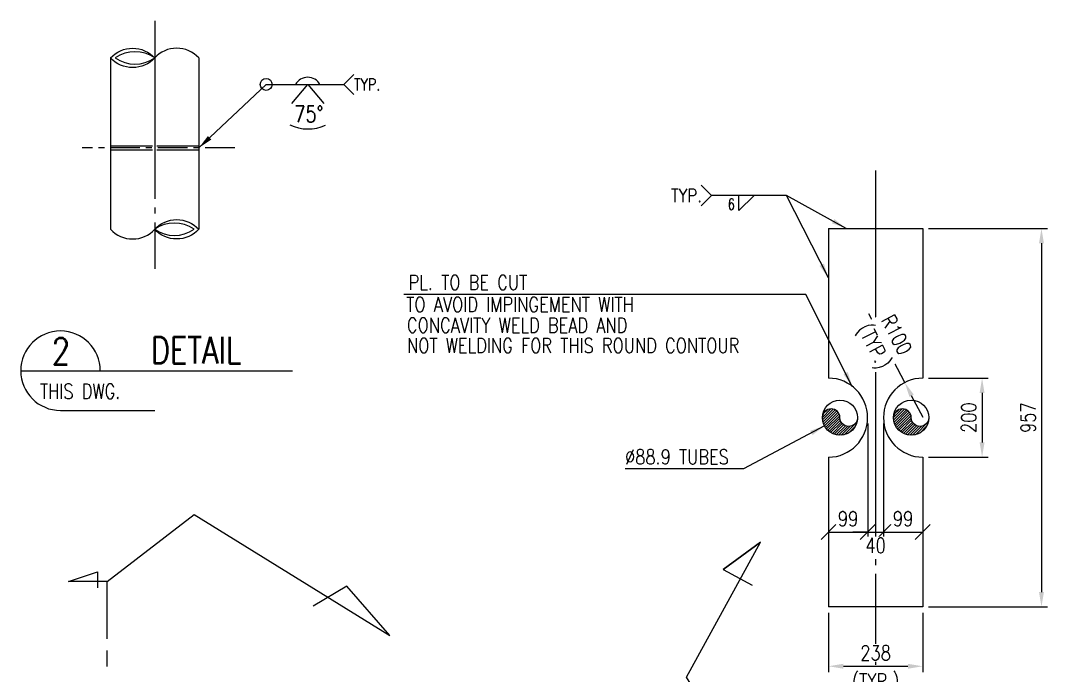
# Model space of a CAD drawing. Header units: millimetres. Extents: x 0 to 91981, y -132907 to 77676.
# Drawn here: x 30010 to 40475, y 8524 to 15143 of the extents above; entities that cross this region are included whole.
import ezdxf
from ezdxf.enums import TextEntityAlignment as Align

# ---------------------------------------------------------------- set-up
doc = ezdxf.new("R2010")
doc.units = ezdxf.units.MM
doc.header["$LTSCALE"] = 60
doc.linetypes.add('CENTERL', pattern=[8, 5, -1, 1, -1])
doc.linetypes.add('JNK-CENTER', pattern=[34, 30, -1.5, 1, -1.5])
for name, color, linetype in [('CEN-R', 1, 'JNK-CENTER'), ('CENTERL', 1, 'CENTERL'), ('CON-C', 4, 'Continuous'), ('CON-G', 3, 'Continuous'), ('CON-W', 7, 'Continuous'), ('CON-Y', 2, 'Continuous'), ('Dim-W', 7, 'Continuous'), ('TEXT1', 2, 'Continuous'), ('TXT-Y', 2, 'Continuous')]:
    doc.layers.add(name, color=color, linetype=linetype)
doc.styles.add('ROMANS', font='ROMANS.shx', dxfattribs={"width": 0.8})
doc.styles.add('SIMPLEX', font='simplex.shx', dxfattribs={"width": 0.8})
doc.dimstyles.new('DIM60', dxfattribs={"dimscale": 60, "dimtxt": 2.5, "dimasz": 2.5, "dimexe": 1, "dimexo": 1, "dimgap": 1, "dimtad": 1, "dimdsep": 46, "dimtxsty": 'SIMPLEX', "dimcen": 0, "dimclrd": 256, "dimclre": 256, "dimclrt": 2, "dimadec": 1, "dimazin": 2, "dimtfac": 1, "dimtix": 1, "dimtmove": 2, "dimatfit": 2, "dimfxl": 1, "dimarcsym": 1})
doc.dimstyles.new('DIM60x4', dxfattribs={"dimscale": 60, "dimtxt": 2.5, "dimasz": 2.5, "dimexe": 1, "dimexo": 1, "dimgap": 1, "dimtad": 1, "dimdec": 1, "dimlfac": 0.25, "dimdsep": 46, "dimtxsty": 'SIMPLEX', "dimcen": 2.5, "dimclrd": 7, "dimclre": 7, "dimclrt": 2, "dimadec": 1, "dimazin": 2, "dimtfac": 1, "dimtdec": 1, "dimtix": 1, "dimtmove": 2, "dimatfit": 2, "dimfxl": 1, "dimtfill": 1, "dimtolj": 1, "dimtzin": 0, "dimarcsym": 1})

# ---------------------------------------------------------------- blocks, each defined once
blk = doc.blocks.new('pipesec')
at = {"layer": 'CON-W'}
for p, q in [((0.121, 0.485), (0.485, 0.121)), ((0.244, 0.437), (0.437, 0.244)), ((0.012, 0), (0.36, -0.347)), ((0.075, 0.011), (0.394, -0.308)), ((0.126, 0.034), (0.425, -0.264)), ((0.169, 0.066), (0.451, -0.216)), ((0.204, 0.105), (0.473, -0.163)), ((0.23, 0.153), (0.489, -0.105)), ((0.247, 0.211), (0.498, -0.041)), ((0.248, 0.284), (0.499, 0.033)), ((-0.25, -0.258), (-0.008, -0.5)), ((-0.243, -0.191), (0.063, -0.496)), ((-0.223, -0.136), (0.125, -0.484)), ((-0.193, -0.092), (0.181, -0.466)), ((-0.156, -0.055), (0.232, -0.443)), ((-0.111, -0.026), (0.279, -0.415)), ((-0.056, -0.006), (0.321, -0.383)), ((-0.227, -0.355), (-0.105, -0.477))]:
    blk.add_line(p, q, dxfattribs=at)
blk.add_lwpolyline([(0, 0.5, -1), (0, 0, 1), (0, -0.5, 1)], format="xyb", dxfattribs=at)
blk = doc.blocks.new('weld-sy2')
blk.add_lwpolyline([(2.56, 0), (0, -2.56), (0, 0)])
at = {"style": 'SIMPLEX', "width": 0.8}
blk.add_attdef('4', text='', height=2.2, dxfattribs=at).set_placement((-0.6504, -2.992), align=Align.RIGHT)
blk = doc.blocks.new('tail-l')
blk.add_lwpolyline([(-1.74, -1.74), (0, 0), (-1.74, 1.74)])
at = {"style": 'SIMPLEX', "width": 0.85}
blk.add_text('TYP.', height=2.2, dxfattribs=at).set_placement((-1.62, -0.02), align=Align.MIDDLE_RIGHT)
blk = doc.blocks.new('*D55')
at = {"layer": 'DEFPOINTS', "color": 0, "ltscale": 60, "transparency": 16777216}
for p in [(39125, 11529), (39125, 10729), (39725, 10729)]:
    blk.add_point(p, dxfattribs=at)
at = {"layer": 'Dim-W', "color": 7, "linetype": 'ByBlock', "lineweight": -2, "ltscale": 60, "transparency": 16777216}
for p, q in [((39185, 11529), (39785, 11529)), ((39725, 11379), (39725, 10879)), ((39185, 10729), (39785, 10729))]:
    blk.add_line(p, q, dxfattribs=at)
at = {"layer": 'Dim-W', "color": 7, "ltscale": 60, "transparency": 16777216}
for points in [[(39700, 11379), (39750, 11379), (39725, 11529)], [(39700, 10879), (39750, 10879), (39725, 10729)]]:
    blk.add_solid(points, dxfattribs=at)
at = {"layer": 'Dim-W', "color": 2, "ltscale": 60, "transparency": 16777216, "insert": (39590, 11129), "char_height": 150, "attachment_point": 5, "rotation": 90, "style": 'SIMPLEX', "bg_fill": 3, "box_fill_scale": 1.1, "bg_fill_color": 256, "bg_fill_true_color": 13158600, "bg_fill_transparency": 0}
blk.add_mtext('\\A1;200', dxfattribs=at)
blk = doc.blocks.new('*D56')
at = {"layer": 'DEFPOINTS', "color": 0, "ltscale": 60, "transparency": 16777216}
for p in [(39125, 13043), (39125, 9215), (40325, 9215)]:
    blk.add_point(p, dxfattribs=at)
at = {"layer": 'Dim-W', "color": 7, "linetype": 'ByBlock', "lineweight": -2, "ltscale": 60, "transparency": 16777216}
for p, q in [((39185, 13043), (40385, 13043)), ((40325, 12893), (40325, 9365)), ((39185, 9215), (40385, 9215))]:
    blk.add_line(p, q, dxfattribs=at)
at = {"layer": 'Dim-W', "color": 7, "ltscale": 60, "transparency": 16777216}
for points in [[(40300, 12893), (40350, 12893), (40325, 13043)], [(40300, 9365), (40350, 9365), (40325, 9215)]]:
    blk.add_solid(points, dxfattribs=at)
at = {"layer": 'Dim-W', "color": 2, "ltscale": 60, "transparency": 16777216, "insert": (40190, 11129), "char_height": 150, "attachment_point": 5, "rotation": 90, "style": 'SIMPLEX', "bg_fill": 3, "box_fill_scale": 1.1, "bg_fill_color": 256, "bg_fill_true_color": 13158600, "bg_fill_transparency": 0}
blk.add_mtext('\\A1;957', dxfattribs=at)
blk = doc.blocks.new('_Oblique')
at = {"color": 0, "linetype": 'ByBlock', "lineweight": -2}
blk.add_line((-0.5, -0.5), (0.5, 0.5), dxfattribs=at)
blk = doc.blocks.new('*D57')
at = {"layer": 'DEFPOINTS', "color": 0, "ltscale": 60, "transparency": 16777216}
for p in [(38569, 11129), (38173, 10729), (38569, 9972)]:
    blk.add_point(p, dxfattribs=at)
at = {"layer": 'Dim-W', "color": 7, "linetype": 'ByBlock', "lineweight": -2, "ltscale": 60, "transparency": 16777216}
for p, q in [((38569, 11069), (38569, 9912)), ((38173, 10669), (38173, 9912)), ((38173, 9972), (38569, 9972))]:
    blk.add_line(p, q, dxfattribs=at)
at = {"layer": 'Dim-W', "color": 7, "lineweight": -2, "ltscale": 60, "transparency": 16777216, "xscale": 150, "yscale": 150, "zscale": 150, "rotation": 180}
blk.add_blockref('_Oblique', (38173, 9972), dxfattribs=at)
at = {"layer": 'Dim-W', "color": 7, "lineweight": -2, "ltscale": 60, "transparency": 16777216, "xscale": 150, "yscale": 150, "zscale": 150}
blk.add_blockref('_Oblique', (38569, 9972), dxfattribs=at)
at = {"layer": 'Dim-W', "color": 2, "ltscale": 60, "transparency": 16777216, "insert": (38371, 10107), "char_height": 150, "attachment_point": 5, "style": 'SIMPLEX', "bg_fill": 3, "box_fill_scale": 1.1, "bg_fill_color": 256, "bg_fill_true_color": 13158600, "bg_fill_transparency": 0}
blk.add_mtext('\\A1;99', dxfattribs=at)
blk = doc.blocks.new('*D58')
at = {"layer": 'DEFPOINTS', "color": 0, "ltscale": 60, "transparency": 16777216}
for p in [(38729, 11129), (39125, 10729), (39125, 9972)]:
    blk.add_point(p, dxfattribs=at)
at = {"layer": 'Dim-W', "color": 7, "linetype": 'ByBlock', "lineweight": -2, "ltscale": 60, "transparency": 16777216}
for p, q in [((38729, 11069), (38729, 9912)), ((39125, 10669), (39125, 9912)), ((38729, 9972), (39125, 9972))]:
    blk.add_line(p, q, dxfattribs=at)
at = {"layer": 'Dim-W', "color": 7, "lineweight": -2, "ltscale": 60, "transparency": 16777216, "xscale": 150, "yscale": 150, "zscale": 150, "rotation": 180}
blk.add_blockref('_Oblique', (38729, 9972), dxfattribs=at)
at = {"layer": 'Dim-W', "color": 7, "lineweight": -2, "ltscale": 60, "transparency": 16777216, "xscale": 150, "yscale": 150, "zscale": 150}
blk.add_blockref('_Oblique', (39125, 9972), dxfattribs=at)
at = {"layer": 'Dim-W', "color": 2, "ltscale": 60, "transparency": 16777216, "insert": (38927, 10107), "char_height": 150, "attachment_point": 5, "style": 'SIMPLEX', "bg_fill": 3, "box_fill_scale": 1.1, "bg_fill_color": 256, "bg_fill_true_color": 13158600, "bg_fill_transparency": 0}
blk.add_mtext('\\A1;99', dxfattribs=at)
blk = doc.blocks.new('*D59')
at = {"layer": 'DEFPOINTS', "color": 0, "ltscale": 60, "transparency": 16777216}
for p in [(38569, 11129), (38729, 11129)]:
    blk.add_point(p, dxfattribs=at)
at = {"layer": 'Dim-W', "color": 7, "linetype": 'ByBlock', "lineweight": -2, "ltscale": 60, "transparency": 16777216}
for p, q in [((38569, 11069), (38569, 9912)), ((38729, 11069), (38729, 9912)), ((38569, 9972), (38419, 9972)), ((38569, 9972), (38729, 9972)), ((38729, 9972), (38879, 9972))]:
    blk.add_line(p, q, dxfattribs=at)
at = {"layer": 'Dim-W', "color": 7, "lineweight": -2, "ltscale": 60, "transparency": 16777216, "xscale": 150, "yscale": 150, "zscale": 150}
blk.add_blockref('_Oblique', (38569, 9972), dxfattribs=at)
at = {"layer": 'Dim-W', "color": 7, "lineweight": -2, "ltscale": 60, "transparency": 16777216, "xscale": 150, "yscale": 150, "zscale": 150, "rotation": 180}
blk.add_blockref('_Oblique', (38729, 9972), dxfattribs=at)
at = {"layer": 'Dim-W', "color": 2, "ltscale": 60, "transparency": 16777216, "insert": (38649, 9837), "char_height": 150, "attachment_point": 5, "style": 'SIMPLEX', "bg_fill": 3, "box_fill_scale": 1.1, "bg_fill_color": 256, "bg_fill_true_color": 13158600, "bg_fill_transparency": 0}
blk.add_mtext('\\A1;40', dxfattribs=at)
at = {"layer": 'DEFPOINTS', "color": 0, "ltscale": 60, "transparency": 16777216}
blk.add_point((38729, 9972), dxfattribs=at)
blk = doc.blocks.new('*D60')
at = {"layer": 'DEFPOINTS', "color": 0, "ltscale": 60, "transparency": 16777216}
for p in [(38173, 9215), (39125, 9215), (39125, 8615)]:
    blk.add_point(p, dxfattribs=at)
at = {"layer": 'Dim-W', "color": 7, "linetype": 'ByBlock', "lineweight": -2, "ltscale": 60, "transparency": 16777216}
for p, q in [((38173, 9155), (38173, 8555)), ((39125, 9155), (39125, 8555)), ((38323, 8615), (38975, 8615))]:
    blk.add_line(p, q, dxfattribs=at)
at = {"layer": 'Dim-W', "color": 7, "ltscale": 60, "transparency": 16777216}
for points in [[(38323, 8640), (38323, 8590), (38173, 8615)], [(38975, 8640), (38975, 8590), (39125, 8615)]]:
    blk.add_solid(points, dxfattribs=at)
at = {"layer": 'Dim-W', "color": 2, "ltscale": 60, "transparency": 16777216, "char_height": 150, "attachment_point": 5, "style": 'SIMPLEX', "bg_fill": 3, "box_fill_scale": 1.1, "bg_fill_color": 256, "bg_fill_true_color": 13158600, "bg_fill_transparency": 0}
for s, insert in [('\\A1;238', (38649, 8750)), ('\\A1;(TYP.)', (38649, 8441))]:
    blk.add_mtext(s, dxfattribs=dict(at, insert=insert))
blk = doc.blocks.new('*D34')
at = {"layer": 'DEFPOINTS', "color": 0, "transparency": 16777216}
for p in [(38944, 11483), (39129, 11129)]:
    blk.add_point(p, dxfattribs=at)
at = {"layer": 'Dim-W', "color": 7, "linetype": 'ByBlock', "lineweight": -2, "transparency": 16777216}
for p, q in [((38944, 11483), (38581, 12179)), ((39129, 11129), (39013, 11350))]:
    blk.add_line(p, q, dxfattribs=at)
at = {"layer": 'Dim-W', "color": 7, "transparency": 16777216}
blk.add_solid([(39035, 11362), (38991, 11339), (38944, 11483)], dxfattribs=at)
at = {"layer": 'Dim-W', "color": 2, "transparency": 16777216, "insert": (38728, 11898), "char_height": 150, "attachment_point": 5, "rotation": 297.5533, "style": 'SIMPLEX', "bg_fill": 3, "box_fill_scale": 1.1, "bg_fill_color": 256, "bg_fill_true_color": 13158600, "bg_fill_transparency": 0}
blk.add_mtext('\\A1;R100\\P(TYP.)', dxfattribs=at)
blk = doc.blocks.new('pipesece')
at = {"layer": 'CON-W'}
blk.add_lwpolyline([(0.5, 0, 0.44), (0, 0, -0.44), (-0.5, 0, -0.44), (0, 0)], format="xyb", dxfattribs=at)
blk.add_lwpolyline([(-0.446, 0, 0.31383), (0, 0, 0.31383)], format="xyb", close=True, dxfattribs=at)
blk = doc.blocks.new('tail-r')
blk.add_lwpolyline([(1.68, -1.68), (0, 0), (1.68, 1.68)])
at = {"style": 'SIMPLEX', "width": 0.8}
blk.add_attdef('TYP.', text='', height=2, dxfattribs=at).set_placement((1.72, 0), align=Align.MIDDLE_LEFT)
blk = doc.blocks.new('SECTITLE')
at = {"layer": 'CON-G'}
for p, q in [((-1.7, 0), (44.1, 0)), ((5, -6.7), (20.86, -6.7))]:
    blk.add_line(p, q, dxfattribs=at)
blk.add_arc((5, 0), 6.7, 0, 270, dxfattribs=at)
at = {"layer": 'CON-C', "style": 'SIMPLEX', "width": 0.8}
for tag, p in [('A', (5.06, 1.04)), ('ELEVATION', (27.83, 1.22))]:
    blk.add_attdef(tag, text='', height=4.5, dxfattribs=at).set_placement(p, align=Align.CENTER)
at = {"layer": 'CON-Y', "style": 'SIMPLEX', "width": 0.8}
blk.add_attdef('SCALE', text='', height=2.5, dxfattribs=at).set_placement((44.9, -3.72), align=Align.RIGHT)
blk.add_attdef('H0000-0000', (1.54, -4.72), '', height=2.5, dxfattribs=at)

msp = doc.modelspace()

# ---------------------------------------------------------------- linework, layer by layer
msp.add_lwpolyline([(32749.73517, 14305.97839), (32910.84229, 14497.97839), (33071.94942, 14305.97839)])
for centre, radius, start, end in [((32910.84229, 14430.77839), 140.4, 28.596125072, 151.403874928), ((32915.16229, 14463.61771), 415.96024, 243.632106404, 295.04702542)]:
    msp.add_arc(centre, radius, start, end)
at = {"layer": 'CEN-R'}
for p, q in [((31363.98068, 15142.7345), (31363.98068, 12633.83435)), ((38648.71865, 13628.85281), (38648.71865, 8628.85281))]:
    msp.add_line(p, q, dxfattribs=at)
at = {"layer": 'CENTERL'}
msp.add_line((32175.37179, 13856.0506), (30631.24349, 13856.0506), dxfattribs=at)
at = {"layer": 'CON-C'}
msp.add_line((30883.80006, 8612.84897), (30883.80006, 8775.84897), dxfattribs=at)
for points in [[(30883.80006, 9471.84897), (31764.19067, 10149.0083), (33741.42871, 8926.42091), (33304.50841, 9426.05229), (32965.67276, 9223.10019)], [(36913.85501, 8216.93267), (36739.20429, 8504.82511), (37485.8251, 9871.00097), (37107.56012, 9594.19784), (37485.8251, 9871.00097)], [(30883.80006, 8892.84897), (30883.80006, 9471.84897), (30493.20006, 9471.84897), (30785.20006, 9568.84897), (30785.20006, 9406.84897)], [(37107.56012, 9594.19784), (37401.38178, 9433.62308)]]:
    msp.add_lwpolyline(points, dxfattribs=at)
at = {"layer": 'CON-G'}
for p, q in [((30918.07715, 14766.62438), (30918.07715, 13033.60668)), ((31809.88421, 14766.62438), (31809.88421, 13033.60668)), ((30918.07715, 13876.69428), (31343.337, 13876.69428)), ((30918.07715, 13835.40692), (31343.337, 13835.40692)), ((31384.62436, 13876.69428), (31809.88421, 13876.69428)), ((31384.62436, 13835.40692), (31809.88421, 13835.40692))]:
    msp.add_line(p, q, dxfattribs=at)
at = {"layer": 'CON-G', "ltscale": 60}
for p, q in [((38172.71865, 13042.85281), (38172.71865, 11528.83281)), ((38172.71865, 13042.85281), (39124.71865, 13042.85281)), ((39124.71865, 13042.85281), (39124.71865, 11528.83281)), ((38172.71865, 10728.87281), (38172.71865, 9214.85281)), ((39124.71865, 10728.87281), (39124.71865, 9214.85281)), ((39124.71865, 9214.85281), (38172.71865, 9214.85281))]:
    msp.add_line(p, q, dxfattribs=at)
for centre, start, end in [((38168.71865, 11128.85281), 270.572967345, 89.427032655), ((39128.71865, 11128.85281), 90.572967345, 269.427032655)]:
    msp.add_arc(centre, 400, start, end, dxfattribs=at)
at = {"layer": 'CON-W'}
msp.add_circle((32490.84229, 14497.97839), 60, dxfattribs=at)
at = {"layer": 'CON-W', "ltscale": 60}
for centre in [(38288.71861, 11128.85281), (39008.71861, 11128.85281)]:
    msp.add_circle(centre, 177.8, dxfattribs=at)

# ---------------------------------------------------------------- block references
at = {"layer": 'CON-G', "ltscale": 60, "xscale": 355.5999999985797, "yscale": 355.5999999985797, "zscale": 355.5999999985797, "rotation": 270}
for p in [(38288.71861, 11128.85281), (39008.71861, 11128.85281)]:
    msp.add_blockref('pipesec', p, dxfattribs=at)
at = {"layer": 'CON-W'}
for name, p, xscale, yscale, zscale in [('pipesece', (31363.98068, 14766.62438), 891.8070652174401, 891.8070652174401, 891.8070652174401), ('tail-l', (36991.43988, 13376.20921), 60, 60, 60)]:
    msp.add_blockref(name, p, dxfattribs=dict(at, xscale=xscale, yscale=yscale, zscale=zscale))
at = {"layer": 'CON-W', "xscale": 60, "yscale": 60, "zscale": 60}
for name, p, values in [('tail-r', (33274.45714, 14497.97839), {'TYP.': 'TYP.'}), ('SECTITLE', (30112.38068, 11603.65331), {'H0000-0000': 'THIS DWG.', 'A': '2', 'ELEVATION': 'DETAIL'})]:
    msp.add_blockref(name, p, dxfattribs=at).add_auto_attribs(values)
at = {"layer": 'CON-W'}
ref = msp.add_blockref('weld-sy2', (37267.35567, 13376.20921), dxfattribs=dict(at, xscale=60, yscale=60, zscale=60))
ref.add_attrib('4', '6', dxfattribs={"layer": '0', "height": 110.4, "style": 'SIMPLEX', "width": 0.8}).set_placement((37228.33167, 13231.63321), align=Align.RIGHT)
at = {"layer": 'CON-W', "xscale": 891.8070652174401, "yscale": 891.8070652174401, "zscale": 891.8070652174401, "rotation": 180}
msp.add_blockref('pipesece', (31363.98068, 13033.60668), dxfattribs=at)

# ---------------------------------------------------------------- texts
at = {"layer": 'TEXT1', "style": 'ROMANS', "width": 0.8}
msp.add_text('75%%D', height=165, dxfattribs=at).set_placement((32774.61898, 14117.22816))
at = {"layer": 'TXT-Y', "style": 'SIMPLEX', "width": 0.8}
for s, p in [('PL. TO BE CUT', (33929.87327, 12421.12741)), ('TO AVOID IMPINGEMENT WITH', (33905.93069, 12198.70685)), ('CONCAVITY WELD BEAD AND', (33913.33644, 11988.1256)), ('NOT WELDING FOR THIS ROUND CONTOUR', (33913.60509, 11782.89527)), ('%%C88.9 TUBES', (36116.91011, 10657.33551))]:
    msp.add_text(s, height=150, dxfattribs=at).set_placement(p)

# ---------------------------------------------------------------- leaders
at = {"layer": 'Dim-W'}
for points, override in [([(31809.88421, 13856.0506), (32490.84229, 14497.97839), (33274.45714, 14497.97839)], {"dimgap": 1, "dimtad": 0, "dimtfill": 1}), ([(38172.71865, 12541.68517), (37747.35567, 13376.20921), (36991.43988, 13376.20921)], {"dimtad": 0}), ([(38351.0666, 13042.85281), (37747.35567, 13376.20921)], {"dimtad": 0}), ([(38413.34561, 11445.32975), (37943.04991, 12372.58814), (33881.8405, 12372.58814)], {"dimgap": 1, "dimtad": 0}), ([(38131.77152, 11045.30372), (37315.40476, 10610.71966), (36116.91009, 10610.71966)], {"dimtad": 0})]:
    msp.add_leader(points, dimstyle='DIM60', override=override, dxfattribs=at)

# ---------------------------------------------------------------- next in the draw order: dimensions: what is measured, and where the dimension line sits
at = {"layer": 'Dim-W', "ltscale": 60}
dim = msp.add_linear_dim(base=(39724.71865, 10728.87281), p1=(39124.71865, 11528.83281), p2=(39124.71865, 10728.87281), angle=90, dimstyle='DIM60x4', dxfattribs=at)
dim.commit()
dim.dimension.update_dxf_attribs({"geometry": '*D55', "text_midpoint": (39589.71865, 11128.85281)})
dim = msp.add_linear_dim(base=(38568.71865, 9971.86281), p1=(38172.71865, 10728.87281), p2=(38568.71865, 11128.85281), dimstyle='DIM60x4', override={"dimblk1": 'Oblique', "dimblk2": 'Oblique', "dimsah": 1}, dxfattribs=at)
dim.commit()
dim.dimension.update_dxf_attribs({"geometry": '*D57', "text_midpoint": (38370.71865, 10106.86281)})

# ---------------------------------------------------------------- next in the draw order: dimensions: what is measured, and where the dimension line sits
dim = msp.add_linear_dim(base=(40324.71865, 9214.85281), p1=(39124.71865, 13042.85281), p2=(39124.71865, 9214.85281), angle=90, text='<>\\X', dimstyle='DIM60x4', dxfattribs=at)
dim.commit()
dim.dimension.update_dxf_attribs({"geometry": '*D56', "text_midpoint": (40324.71865, 11128.85281)})

# ---------------------------------------------------------------- next in the draw order: dimensions: what is measured, and where the dimension line sits
dim = msp.add_linear_dim(base=(39124.71865, 9971.86281), p1=(38728.71865, 11128.85281), p2=(39124.71865, 10728.87281), dimstyle='DIM60x4', override={"dimblk1": 'Oblique', "dimblk2": 'Oblique', "dimsah": 1}, dxfattribs=at)
dim.commit()
dim.dimension.update_dxf_attribs({"geometry": '*D58', "text_midpoint": (38926.71865, 10106.86281)})
dim = msp.add_linear_dim(base=(39124.71865, 8614.85281), p1=(38172.71865, 9214.85281), p2=(39124.71865, 9214.85281), text='<>\\X(TYP.)', dimstyle='DIM60x4', dxfattribs=at)
dim.commit()
dim.dimension.update_dxf_attribs({"geometry": '*D60', "text_midpoint": (38648.71865, 8614.85281)})

# ---------------------------------------------------------------- next in the draw order: dimensions: what is measured, and where the dimension line sits
dim = msp.add_linear_dim(base=(38728.71865, 9971.86281), p1=(38568.71865, 11128.85281), p2=(38728.71865, 11128.85281), dimstyle='DIM60x4', override={"dimtad": 4, "dimblk1": 'Oblique', "dimblk2": 'Oblique', "dimsah": 1}, dxfattribs=at)
dim.commit()
dim.dimension.update_dxf_attribs({"geometry": '*D59', "text_midpoint": (38648.71865, 9836.86281)})

# ---------------------------------------------------------------- next in the draw order: dimensions: what is measured, and where the dimension line sits
at = {"layer": 'Dim-W'}
dim = msp.add_radius_dim(center=(39128.71865, 11128.85281), mpoint=(38943.68902, 11483.48507), text='<>\\X(TYP.)', dimstyle='DIM60x4', override={"dimtmove": 0}, dxfattribs=at)
dim.commit()
dim.dimension.update_dxf_attribs({"geometry": '*D34', "text_midpoint": (38727.60086, 11897.64489), "dimtype": 164})

doc.saveas('drawing.dxf')
